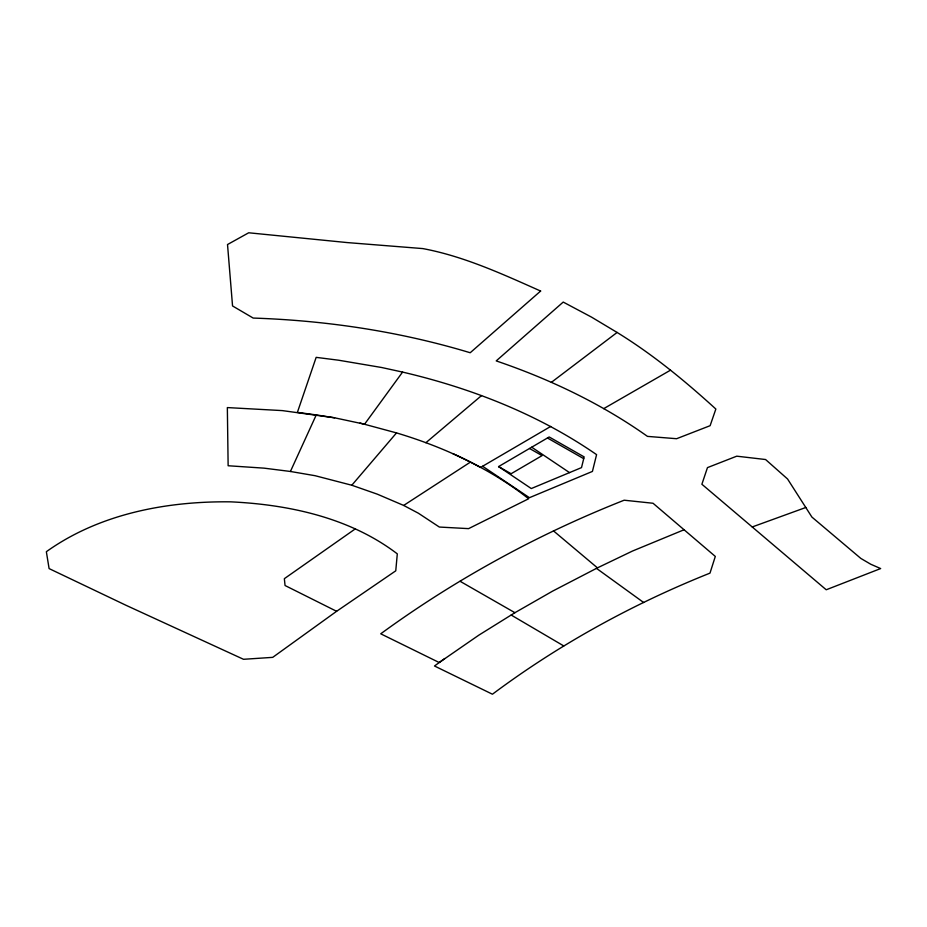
<?xml version="1.0" encoding="UTF-8"?>
<svg xmlns="http://www.w3.org/2000/svg" width="927" height="927" viewBox="0 0 927 927"><rect width="100%" height="100%" fill="white"/><g stroke="black" fill="none" stroke-linecap="round" stroke-linejoin="round"><path stroke-width="1.39" d="M334.612 417.799L282.353 410.603L227.347 407.579L228.135 465.748L264.033 468.147L290.418 471.472L316.258 414.925L334.612 417.799L364.566 424.207L402.573 372.086C471.356 388.158 538.251 414.323 596.582 454.636L592.423 471.426L529.421 497.695L482.619 466.269M290.418 471.472L315.087 475.702L351.808 485.238L396.513 432.909C425.574 441.6 453.975 452.863 480.592 467.44L550.719 426.432M425.887 442.712L481.553 395.562M551.345 382.376L617.104 332.457C652.701 354.334 685.03 380.951 715.853 409.039L710.117 425.69L676.594 438.714L647.475 436.385C601.322 403.651 549.688 379.097 496.212 360.904L563.222 302.075L591.553 317.138L617.104 332.457M444.74 658.529L434.485 665.992L492.434 694.219C559.12 644.392 632.735 603.987 709.989 573.118L715.308 556.432L653.037 503.257L624.161 500.209C537.88 534.288 455.678 579.097 380.73 633.801L439.213 662.538L478.888 635.122L514.914 612.701L552.55 591.159L597.452 567.869L553.465 530.858M336.605 611.299L395.759 570.823L397.301 553.859C350.047 517.799 289.073 504.566 230.672 501.843C166.57 501.067 99.316 513.813 46.35 551.704L49.096 568.587L126.153 605.354L243.511 659.294L272.712 657.359L336.605 611.299L285.053 585.516L284.346 578.68L355.134 528.993M351.808 485.238L377.359 494.184L403.662 505.435L470.464 462.075M498.587 466.582L549.19 436.976L584.149 456.907L581.507 467.614L531.287 488.552L498.587 466.582L511.125 473.732L542.075 455.62L529.537 448.483M603.686 408.656L670.522 370.163M684.068 529.757L632.515 551.032L596.455 568.344L643.651 602.504M752.237 526.953L805.795 507.498L811.901 517.069L860.87 558.448L870.766 564.242L880.65 568.564L826.224 589.769L701.89 484.253L707.463 467.614L736.745 456.177L765.575 459.525L787.556 478.981L805.795 507.498M316.258 414.925L297.393 412.376L316.165 357.358L338.564 360.209L381.6 367.498L402.573 372.086M360 423.048L396.513 432.909M403.662 505.435L418.367 513.21L439.34 527.046L468.587 528.633L528.622 498.772C505.551 480.395 479.699 465.887 452.932 453.674M547.451 437.996L583.72 458.668M460.116 581.299L514.914 612.701M511.171 615.041L563.767 645.934M531.716 447.208L569.526 472.608M540.626 291.043L470.209 352.747C399.792 331.484 326.64 320.499 253.187 318.065L232.55 305.956L227.521 244.531L248.703 232.781L347.161 242.573L422.805 248.587C463.952 256.281 502.55 274.114 540.626 291.043"/></g></svg>
